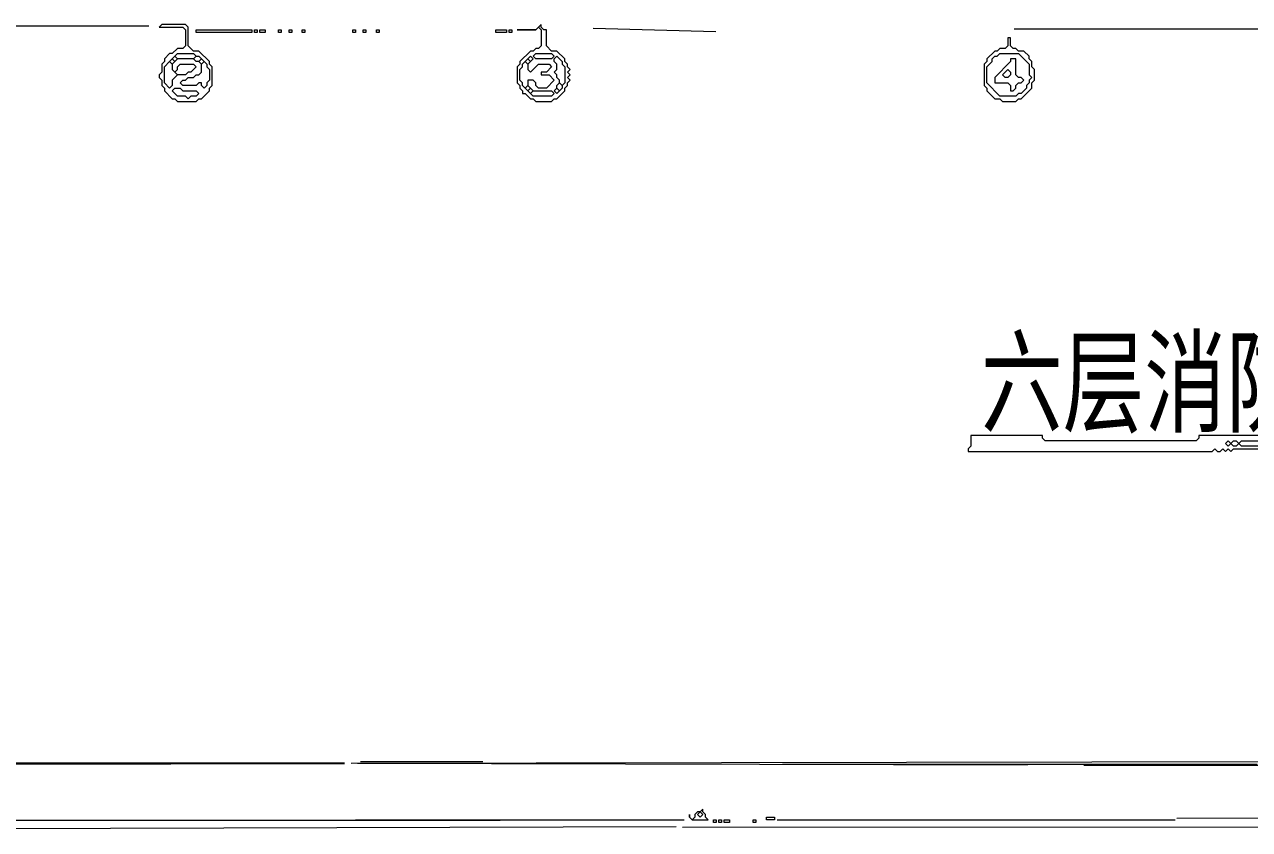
# Model space of a CAD drawing. Extents: x 10 to 1972, y 14 to 1392.
# Drawn here: x 486.3 to 948.1, y 16.4 to 320 of the extents above; entities that cross this region are included whole.
import ezdxf

# ---------------------------------------------------------------- set-up
doc = ezdxf.new("R2010")
doc.units = 0
for name, color, linetype, lineweight in [('OCR_TEXT', 6, 'Continuous', 0), ('TRACE_STRAIGHT', 5, 'Continuous', 0), ('TRACE_TEXT_SYMBOL', 6, 'Continuous', 0)]:
    doc.layers.add(name, color=color, linetype=linetype, lineweight=lineweight)
doc.styles.add('wqy-unicode', font='wqy-unicode.lff')

msp = doc.modelspace()

# ---------------------------------------------------------------- linework, layer by layer
at = {"layer": 'TRACE_STRAIGHT', "color": 5}
for p, q in [((354.37, 319.45), (533.12, 319.54)), ((700.62, 318.55), (746.9, 317.37)), ((859.38, 318.39), (1119.38, 318.45)), ((609.37, 41.43), (1539.37, 42.86)), ((613, 42), (659, 42)), ((143.12, 41.44), (606.87, 41.52)), ((238.13, 40.59), (606.88, 41.23)), ((611.87, 41.36), (864.37, 40.73)), ((772, 41), (951, 41)), ((885.63, 40.66), (1008.13, 40.74)), ((171.88, 19.8), (665.63, 19.92)), ((611, 20), (735, 20)), ((770, 20), (920, 20)), ((920.62, 20.69), (1258.13, 21.21)), ((366.37, 16.38), (731.88, 17.46)), ((734.38, 17.26), (982.13, 17.45))]:
    msp.add_line(p, q, dxfattribs=at)
at = {"layer": 'TRACE_TEXT_SYMBOL', "color": 6}
for points in [[(538, 320), (537, 319), (546, 319), (547, 318), (547, 312), (546, 311), (544, 311), (542, 309), (541, 309), (539, 307), (539, 306), (538, 305), (538, 302), (537, 301), (537, 300), (538, 299), (538, 297), (539, 296), (539, 295), (542, 292), (543, 292), (544, 291), (551, 291), (552, 292), (553, 292), (556, 295), (556, 296), (557, 297), (557, 304), (556, 305), (556, 306), (552, 310), (550, 310), (548, 312), (548, 319), (547, 320)], [(681, 320), (679, 318), (672, 318), (679, 318), (680, 319), (681, 318), (681, 312), (680, 311), (679, 311), (678, 310), (677, 310), (673, 306), (673, 305), (672, 304), (672, 298), (673, 297), (673, 296), (674, 295), (674, 294), (675, 294), (677, 292), (678, 292), (679, 291), (685, 291), (686, 292), (687, 292), (690, 295), (690, 296), (691, 297), (691, 298), (692, 299), (691, 300), (692, 301), (691, 302), (692, 303), (691, 304), (691, 305), (690, 306), (690, 307), (687, 310), (685, 310), (683, 312), (683, 318), (682, 318), (681, 319)], [(551, 318), (572, 318), (572, 317), (551, 317)], [(573, 318), (574, 318), (574, 317), (573, 317)], [(575, 318), (577, 318), (577, 317), (575, 317)], [(582, 318), (583, 318), (583, 317), (582, 317)], [(586, 318), (587, 318), (587, 317), (586, 317)], [(591, 318), (592, 318), (592, 317), (591, 317)], [(610, 318), (611, 318), (611, 317), (610, 317)], [(614, 318), (615, 318), (615, 317), (614, 317)], [(619, 318), (620, 318), (620, 317), (619, 317)], [(664, 318), (668, 318), (668, 317), (664, 317)], [(669, 318), (670, 318), (670, 317), (669, 317)], [(857, 315), (857, 312), (856, 311), (854, 311), (853, 310), (852, 310), (849, 307), (849, 306), (848, 305), (848, 297), (849, 296), (849, 295), (852, 292), (854, 292), (855, 291), (860, 291), (861, 292), (862, 292), (866, 296), (866, 298), (867, 299), (867, 303), (866, 304), (866, 306), (865, 307), (865, 308), (863, 310), (861, 310), (860, 311), (859, 311), (858, 312), (858, 315)], [(541, 306), (542, 305), (542, 303), (544, 301), (542, 299), (542, 297), (541, 296), (539, 298), (539, 304)], [(541, 306), (542, 307), (543, 306), (542, 305)], [(542, 307), (543, 308), (544, 307), (543, 306)], [(543, 308), (544, 309), (550, 309), (551, 308), (550, 307), (544, 307)], [(544, 304), (545, 305), (550, 305), (551, 304), (549, 302), (548, 302), (547, 301), (544, 301), (543, 302), (544, 303)], [(553, 305), (554, 306), (555, 305), (555, 304), (556, 303), (556, 299), (555, 298), (555, 297), (554, 296), (553, 297), (553, 298), (552, 298), (551, 297), (546, 297), (545, 298), (546, 299), (547, 299), (548, 300), (550, 300), (551, 301), (552, 301), (553, 302)], [(550, 307), (551, 308), (552, 308), (553, 307), (552, 306), (551, 306)], [(552, 306), (553, 307), (554, 306), (553, 305)], [(674, 305), (675, 306), (676, 305), (676, 303), (677, 302), (680, 305), (684, 305), (685, 304), (683, 302), (681, 302), (681, 301), (684, 301), (686, 299), (683, 296), (680, 296), (679, 297), (679, 298), (678, 299), (676, 299), (676, 297), (675, 296), (674, 297), (674, 298), (673, 299), (673, 303), (674, 304)], [(675, 306), (676, 307), (677, 306), (676, 305)], [(676, 307), (677, 308), (678, 307), (677, 306)], [(678, 308), (679, 309), (685, 309), (686, 308), (685, 307), (679, 307)], [(686, 307), (687, 308), (689, 306), (689, 305), (690, 304), (690, 298), (689, 297), (688, 298), (688, 299), (687, 300), (687, 301), (686, 302), (687, 303), (687, 305), (686, 306)], [(853, 308), (854, 309), (861, 309), (865, 305), (865, 301), (866, 300), (865, 299), (865, 298), (864, 297), (864, 296), (862, 294), (861, 294), (860, 293), (854, 293), (849, 298), (849, 304), (851, 306), (851, 307), (852, 308)], [(858, 307), (858, 306), (852, 300), (852, 298), (857, 298), (858, 297), (858, 295), (859, 295), (860, 296), (860, 297), (861, 298), (862, 298), (863, 299), (862, 300), (861, 300), (860, 301), (860, 307)], [(857, 303), (858, 302), (858, 301), (857, 300), (856, 300), (855, 301)], [(542, 295), (543, 296), (545, 296), (546, 295), (551, 295), (552, 294), (551, 293), (549, 293), (548, 292), (547, 293), (544, 293)], [(675, 296), (676, 297), (677, 296), (676, 295)], [(676, 295), (677, 296), (678, 295), (677, 294)], [(686, 295), (687, 296), (688, 295), (687, 294)], [(687, 297), (688, 298), (689, 297), (689, 296), (688, 295), (687, 296)], [(677, 294), (678, 295), (685, 295), (686, 294), (685, 293), (678, 293)], [(939, 162), (940, 163), (941, 162), (940, 161)], [(941, 162), (942, 163), (943, 163), (944, 162), (943, 161), (942, 161)], [(742, 24), (741, 23), (740, 23), (739, 22), (739, 21), (738, 20), (737, 21), (737, 22), (737, 21), (738, 20), (744, 20), (743, 21), (743, 22), (742, 23)], [(740, 22), (741, 23), (742, 22), (741, 21)], [(746, 20), (747, 20), (747, 19), (746, 19)], [(748, 20), (749, 20), (749, 19), (748, 19)], [(750, 20), (752, 20), (752, 19), (750, 19)], [(761, 20), (762, 20), (762, 19), (761, 19)], [(766, 21), (769, 21), (769, 20), (766, 20)]]:
    msp.add_lwpolyline(points, close=True, dxfattribs=at)
for points in [[(1004, 165), (929, 165), (929, 164), (928, 163), (871, 163), (870, 164), (870, 165), (843, 165), (843, 161), (842, 160), (842, 159), (934, 159), (935, 160), (936, 159), (937, 159), (938, 160), (939, 159), (940, 160), (941, 159), (942, 160), (1019, 160)], [(1019, 161), (945, 161), (944, 162), (945, 163), (1117, 163)]]:
    msp.add_lwpolyline(points, dxfattribs=at)

# ---------------------------------------------------------------- texts
at = {"layer": 'OCR_TEXT', "color": 6, "style": 'wqy-unicode', "width": 0.72}
msp.add_text('六层消防平面图', height=31.359, dxfattribs=at).set_placement((846.83, 169.46))

doc.saveas('drawing.dxf')
